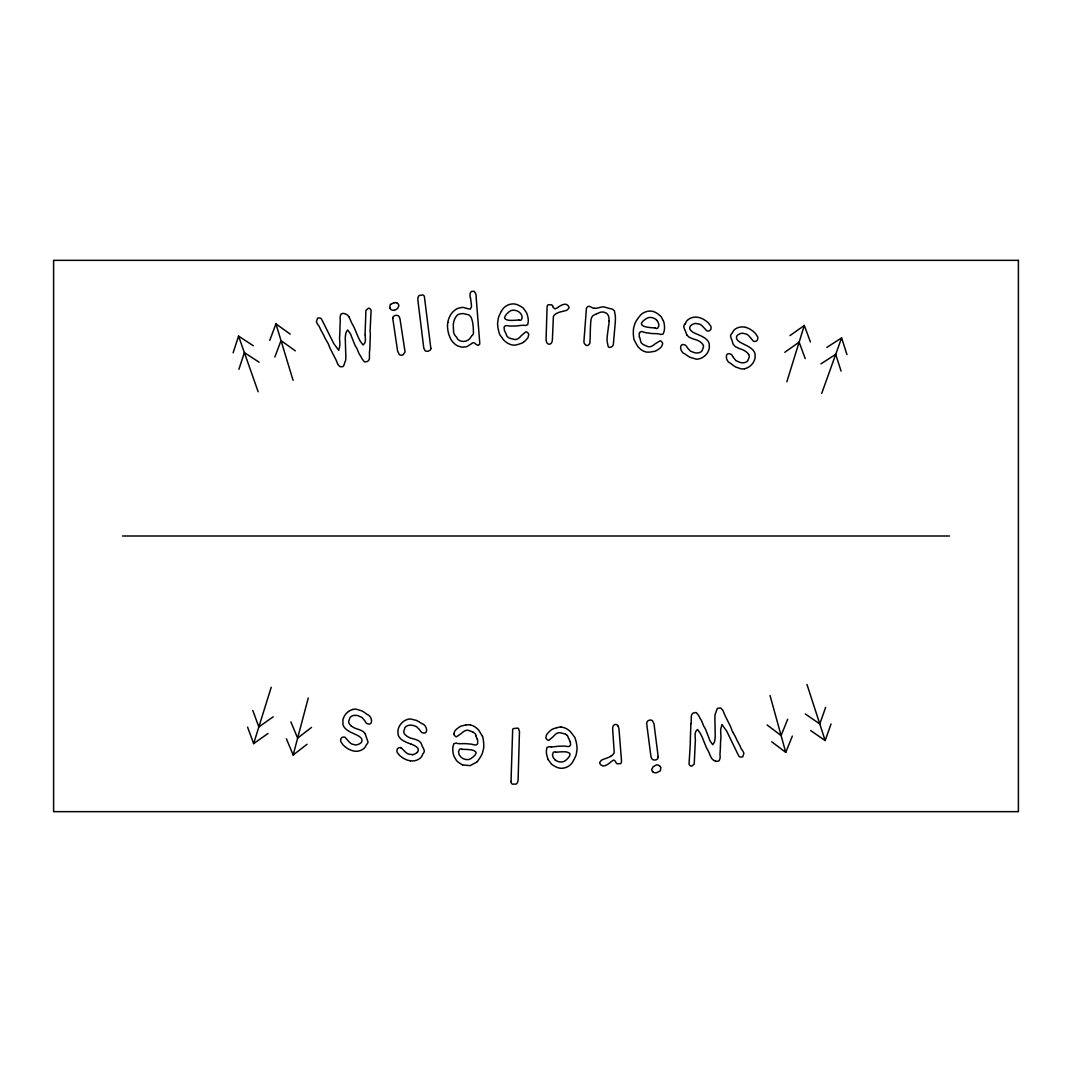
<?xml version="1.0" encoding="UTF-8"?>
<svg xmlns="http://www.w3.org/2000/svg" width="1072" height="1072" viewBox="0 0 1072 1072"><rect width="100%" height="100%" fill="white"/><g stroke="black" fill="none" stroke-linecap="round" stroke-linejoin="round"><path stroke-width="1.5" d="M639.394 333.178L639.461 332.695A8.04 8.04 0 0 1 640.453 331.891A1.729 1.729 0 0 1 641.391 331.583L641.739 331.61A10.358 10.358 0 0 1 644.125 332.199A10.398 10.398 0 0 0 646.496 332.802L650.315 333.325A31.785 31.785 0 0 0 654.496 333.606A31.557 31.557 0 0 1 658.677 333.901A5.976 5.976 0 0 1 659.36 334.022A6.767 6.767 0 0 1 660.111 334.276A3.98 3.98 0 0 0 660.7 334.518L663.193 333.995L664.318 330.578A21.601 21.601 0 0 0 664.479 326.29A25.098 25.098 0 0 0 663.809 321.989A2.801 2.801 0 0 0 663.568 321.332L663.434 321.024M608.454 326.893L607.275 335.831A33.621 33.621 0 0 0 607.114 341.392L608.253 346.685A2.144 2.144 0 0 0 609.151 347.341L611.027 347.194A6.472 6.472 0 0 0 612.206 346.323A4.931 4.931 0 0 0 613.037 345.305A4.382 4.382 0 0 0 613.305 344.822L615.248 322.592A46.458 46.458 0 0 0 615.328 315.865L614.377 310.733L612.259 309.084A8.522 8.522 0 0 1 610.263 308.642L609.084 308.374A9.152 9.152 0 0 1 607.824 307.999L604.461 307.034A6.164 6.164 0 0 0 603.764 306.94A8.469 8.469 0 0 0 601.593 307.034A21.453 21.453 0 0 0 599.288 307.597A28.917 28.917 0 0 1 596.702 308.173A10.023 10.023 0 0 1 594.156 308.294M286.398 738.782L293.165 755.01L308.267 697.979M786.848 381.793L804.308 325.446L810.392 341.928M268 733.489L253.635 743.62L271.216 687.286M233.12 352.822L238.574 336.112L253.287 345.72M238.909 369.304L244.376 352.594L259.089 362.202M825.654 707.359L819.772 723.935L805.3 713.952M810.687 730.581L825.159 740.551L831.041 723.989M821.701 393.437L841.614 337.894L846.974 354.631M269.769 340.333L275.946 323.878L290.231 334.129M274.834 357.056L281.025 340.601L295.309 350.839M787.692 719.245L781.099 735.539L767.083 724.94M771.733 741.77L785.749 752.37L792.342 736.075M390.53 304.408L394.081 302.693M471.774 335.925L472.752 334.879A3.859 3.859 0 0 0 473.462 333.191L473.261 327.282A37.332 37.332 0 0 0 473.167 326.357L472.94 324.36A32.683 32.683 0 0 0 472.216 320.635A17.085 17.085 0 0 0 470.997 317.178L469.161 315.074A4.556 4.556 0 0 0 468.263 314.712A14.325 14.325 0 0 1 467.365 314.471A6.405 6.405 0 0 0 466.615 314.391A2.291 2.291 0 0 1 465.864 314.217L465.114 314.029A14.794 14.794 0 0 1 464.551 313.868A6.258 6.258 0 0 0 463.613 313.654A3.497 3.497 0 0 0 462.501 313.56L459.298 314.042A5.909 5.909 0 0 0 457.355 315.168L456.94 315.57A11.176 11.176 0 0 0 455.211 317.955L454.448 319.63A21.896 21.896 0 0 0 453.268 324.521L453.603 332.28A9.099 9.099 0 0 0 453.992 333.459L454.287 334.142A8.053 8.053 0 0 0 455.198 335.616A5.494 5.494 0 0 0 455.868 336.394A7.37 7.37 0 0 1 456.538 337.157L457.235 338.296A9.635 9.635 0 0 1 457.597 339.114C461.228 342.973 468.451 341.874 470.809 337.157A9.085 9.085 0 0 1 471.385 336.367M477.107 761.763L477.388 761.442A12.382 12.382 0 0 0 477.938 760.731A14.244 14.244 0 0 0 478.594 759.753A5.172 5.172 0 0 1 479.264 758.896L481.462 755.291A31.289 31.289 0 0 0 482.44 753.067L483.646 748.377A35.269 35.269 0 0 0 482.882 737.616A4.194 4.194 0 0 0 482.494 736.33M417.115 752.504L417.691 751.861A2.921 2.921 0 0 0 418.187 750.614L418.187 749.341A3.122 3.122 0 0 0 417.758 748.229L417.249 747.599A11.377 11.377 0 0 0 414.569 745.616A31.155 31.155 0 0 0 411.018 744.129M476.893 762.004L470.085 765.636L462.541 764.926M311.55 727.379L297.641 738.126L290.874 721.898M293.165 755.01L307.074 744.263M557.829 307.423L557.963 307.329A13.494 13.494 0 0 1 559.356 306.391A15.959 15.959 0 0 1 562.251 304.877A8.134 8.134 0 0 1 565.574 304.274A2.693 2.693 0 0 1 566.512 304.475L567.664 305.252A5.28 5.28 0 0 1 568.401 306.15L568.83 307.101A3.028 3.028 0 0 1 568.964 308.053L567.155 310.022A13.869 13.869 0 0 1 564.743 310.867L561.179 311.738A19.778 19.778 0 0 0 557.373 312.997L555.698 313.935A8.871 8.871 0 0 0 554.318 315.114A4.502 4.502 0 0 0 553.38 316.602L552.428 339.1A10.854 10.854 0 0 1 552.201 341.017A7.29 7.29 0 0 1 551.732 342.437A3.149 3.149 0 0 1 550.74 343.697A2.198 2.198 0 0 1 550.191 343.991L549.547 344.139A3.564 3.564 0 0 1 548.784 344.125L548.02 343.911A1.997 1.997 0 0 1 547.417 343.469L547.256 343.268A5.172 5.172 0 0 1 546.613 342.075L546.425 341.512A9.099 9.099 0 0 1 546.104 338.819L547.042 307.691A8.335 8.335 0 0 1 547.417 305.681A2.412 2.412 0 0 1 548.234 304.676L551.772 304.89A4.06 4.06 0 0 1 552.656 306.016M557.587 307.624L555.055 308.937L553.259 307.597A6.754 6.754 0 0 1 552.951 306.847L552.696 306.123M789.97 335.603L804.308 325.446M784.798 352.286L799.136 342.129L805.219 358.624M273.199 716.806L258.834 726.937L252.791 710.441M826.834 347.422L841.614 337.894M820.938 363.864L835.718 354.336L841.078 371.086M610.638 756.35L611.831 755.532A9.058 9.058 0 0 0 613.439 753.911A4.516 4.516 0 0 0 614.216 752.343L612.702 729.858A10.68 10.68 0 0 1 612.715 727.942A7.343 7.343 0 0 1 613.023 726.468A3.136 3.136 0 0 1 613.881 725.114A2.184 2.184 0 0 1 614.39 724.766L615.006 724.538A3.497 3.497 0 0 1 615.784 724.458L616.561 724.592A2.01 2.01 0 0 1 617.204 724.967L617.392 725.154A5.172 5.172 0 0 1 618.155 726.267M596.876 313.721L597.345 313.52A30.686 30.686 0 0 1 600.052 312.408A7.062 7.062 0 0 1 602.598 312.019A8.898 8.898 0 0 1 603.911 312.153L606.136 313.024A6.03 6.03 0 0 1 608.052 315.101A7.973 7.973 0 0 1 608.923 317.902A20.69 20.69 0 0 1 609.11 320.903M556.797 727.647L552.308 729.201A22.257 22.257 0 0 0 548.382 732.524A14.512 14.512 0 0 0 546.546 734.843L545.889 737.737A3.256 3.256 0 0 0 546.412 738.916L547.631 740.028A2.881 2.881 0 0 0 548.797 740.377L553.34 736.558A19.403 19.403 0 0 1 555.041 734.722A9.032 9.032 0 0 1 557.025 733.302A5.306 5.306 0 0 1 559.41 732.699L559.986 732.739A10.278 10.278 0 0 1 560.79 732.886L564.488 733.851A15.49 15.49 0 0 1 565.346 734.132L565.601 734.24M394.523 310.438L397.618 308.441L398.918 305.761A3.698 3.698 0 0 0 397.377 303.296M412.747 754.688L408.285 754.058A7.678 7.678 0 0 1 406.971 753.268A20.998 20.998 0 0 1 404.131 750.762L401.183 747.8M465.771 724.994L461.121 726.052A21.963 21.963 0 0 0 456.873 728.92A14.338 14.338 0 0 0 454.796 731.037L453.845 733.838M518.821 319.965L516.021 320.193A34.987 34.987 0 0 1 511.572 320.367C509.053 320.662 502.433 319.751 505.18 315.972A15.611 15.611 0 0 1 506.761 313.962A20.904 20.904 0 0 1 509.173 311.697L510.902 310.652A9.313 9.313 0 0 1 513.381 310.223A9.139 9.139 0 0 1 519.357 312.247A8 8 0 0 1 521.381 314.739A7.048 7.048 0 0 1 522.158 317.513L521.367 319.791A1.675 1.675 0 0 1 520.804 320.153L520.362 320.273A2.506 2.506 0 0 1 519.813 320.273L518.982 320.032M122.516 536L949.484 536M555.912 752.249L558.646 752.008A35.202 35.202 0 0 1 563.095 751.82C565.614 751.512 572.234 752.397 569.5 756.202A16.254 16.254 0 0 1 567.664 758.494A20.944 20.944 0 0 1 565.52 760.49L563.792 761.535A9.233 9.233 0 0 1 555.149 759.954M561.018 727.057L563.778 727.566A17.085 17.085 0 0 1 570.264 731.493L572.019 733.663A18.318 18.318 0 0 0 572.917 734.936L573.828 736.102A10.063 10.063 0 0 1 574.632 737.134A4.181 4.181 0 0 1 575.155 738.367A35.322 35.322 0 0 1 577.098 748.98L576.401 753.777A31.477 31.477 0 0 1 575.664 756.095L573.868 759.901A5.253 5.253 0 0 0 573.292 760.839A12.784 12.784 0 0 1 572.314 762.567C569.339 767.056 563.041 769.508 557.882 767.699A25.487 25.487 0 0 1 551.531 764.189L548.542 760.142A2.774 2.774 0 0 1 548.194 759.539M555.738 752.196L554.988 751.954A2.586 2.586 0 0 0 554.304 751.941L554.077 751.995A1.688 1.688 0 0 0 553.299 752.423L552.522 754.701A7.035 7.035 0 0 0 553.299 757.475A8.04 8.04 0 0 0 555.336 759.954M400.7 747.64L400.07 747.586A3.94 3.94 0 0 0 398.328 747.975L397.122 749.234A15.584 15.584 0 0 0 396.962 750.896A3.752 3.752 0 0 0 397.283 752.517L399.588 755.412A23.664 23.664 0 0 0 402.925 757.958A21.681 21.681 0 0 0 407.695 760.222L410.429 760.892M655.113 327.965L652.325 327.751A35.738 35.738 0 0 1 647.89 327.241C645.357 327.134 638.966 325.205 642.262 321.895A16.348 16.348 0 0 1 644.433 319.925A20.904 20.904 0 0 1 646.872 318.29L648.748 317.54A9.099 9.099 0 0 1 656.922 320.421M470.394 724.9L472.712 725.664A17.527 17.527 0 0 1 476.156 727.767A16.643 16.643 0 0 1 478.742 730.246L480.256 732.605A19.524 19.524 0 0 0 481.1 734.106L481.784 735.218A10.425 10.425 0 0 1 482.48 736.33M462.072 749.274L461.362 748.953A2.546 2.546 0 0 0 460.679 748.872L460.223 748.939A1.675 1.675 0 0 0 459.633 749.234L458.602 751.432A7.022 7.022 0 0 0 459.084 754.259A8 8 0 0 0 460.853 756.939A9.112 9.112 0 0 0 466.575 759.579A9.273 9.273 0 0 0 469.08 759.418L470.621 758.735A20.341 20.341 0 0 0 473.543 756.564A15.678 15.678 0 0 0 475.325 754.742C478.447 751.244 471.975 749.676 469.429 749.676A35.215 35.215 0 0 0 464.98 749.395L462.206 749.341M745.697 327.322L747.921 328.126A21.815 21.815 0 0 1 752.892 331.141A23.812 23.812 0 0 1 755.572 333.647L757.609 336.742A3.752 3.752 0 0 1 757.77 338.39A14.861 14.861 0 0 1 757.462 340.025L756.417 341.057A3.966 3.966 0 0 1 754.366 341.405L753.75 341.285A2.117 2.117 0 0 1 753.294 341.07L750.614 337.881A21.105 21.105 0 0 0 748.015 335.121A7.705 7.705 0 0 0 746.782 334.209L742.4 333.178A9.782 9.782 0 0 0 737.858 334.96L737.214 335.536A2.921 2.921 0 0 0 736.611 336.729L736.504 338.002A3.122 3.122 0 0 0 736.826 339.141L737.281 339.824A11.336 11.336 0 0 0 739.76 342.048A31.423 31.423 0 0 0 743.151 343.857L747.077 345.814A33.111 33.111 0 0 1 750.681 348.065A13.253 13.253 0 0 1 753.536 350.772A8.924 8.924 0 0 1 755.09 354.202L755.077 357.914A13.829 13.829 0 0 1 744.571 368.768M655.233 328.045L656.051 328.421A2.586 2.586 0 0 0 656.6 328.501L657.056 328.461A1.675 1.675 0 0 0 657.659 328.193L658.798 326.062A7.062 7.062 0 0 0 658.463 323.208A8.027 8.027 0 0 0 656.841 320.434M411.032 744.115L406.945 742.534A32.709 32.709 0 0 1 403.139 740.618A13.293 13.293 0 0 1 400.057 738.166A8.924 8.924 0 0 1 398.194 734.91L397.873 731.198A13.842 13.842 0 0 1 399.333 726.267A13.789 13.789 0 0 1 407.306 719.473A10.76 10.76 0 0 1 410.482 718.977L416.231 720.344A33.741 33.741 0 0 1 421.752 723.6C427.272 724.752 429.055 735.58 421.899 732.551A7.048 7.048 0 0 1 420.626 731.184L420.211 730.648A6.512 6.512 0 0 1 419.701 729.844L416.673 726.776L413.792 725.597A16.361 16.361 0 0 0 411.943 725.262A10.988 10.988 0 0 0 409.424 725.248A7.182 7.182 0 0 0 406.851 726.012A5.829 5.829 0 0 0 404.881 727.781L403.729 731.613A4.127 4.127 0 0 0 404.131 733.248L404.586 733.998A9.259 9.259 0 0 0 406.194 735.66L407.373 736.504A18.237 18.237 0 0 0 410.978 738.206L414.609 739.157A11.229 11.229 0 0 1 415.172 739.345L417.812 740.39A8.295 8.295 0 0 1 418.897 740.913L420.881 742.802A32.16 32.16 0 0 1 421.872 745.134L422.288 746.166A6.7 6.7 0 0 0 422.783 747.211L423.212 748.015A18.331 18.331 0 0 0 423.507 748.551L424.351 750.99A4.516 4.516 0 0 1 424.231 751.686L423.788 752.665A8.388 8.388 0 0 0 423.011 753.844A2.399 2.399 0 0 0 422.609 754.42A6.794 6.794 0 0 0 422.355 755.05A6.392 6.392 0 0 1 421.149 757.221L420.546 757.837A12.207 12.207 0 0 1 410.442 760.825M472.538 731.895L469.174 730.622A10.439 10.439 0 0 0 468.384 730.38L467.821 730.273A5.32 5.32 0 0 0 465.382 730.622A9.179 9.179 0 0 0 463.265 731.828A19.604 19.604 0 0 0 461.375 733.476L456.444 736.786A2.868 2.868 0 0 1 455.319 736.303L454.22 735.07A3.256 3.256 0 0 1 453.845 733.838M565.694 734.28L567.235 735.432M360.768 730.313L359.75 729.844A12.891 12.891 0 0 0 359.026 729.55L355.462 728.384A18.505 18.505 0 0 1 351.978 726.468L351.201 725.865M361.13 730.488L362.309 731.064A6.164 6.164 0 0 1 363.274 731.64L365.07 733.583M523.525 342.142A23.999 23.999 0 0 0 526.245 339.73A14.459 14.459 0 0 0 528.081 337.399L528.724 334.504A3.27 3.27 0 0 0 528.215 333.325A3.792 3.792 0 0 0 527.531 332.575L527.009 332.199A2.881 2.881 0 0 0 525.829 331.851L521.273 335.657A19.403 19.403 0 0 1 519.572 337.479A9.125 9.125 0 0 1 517.575 338.899A5.32 5.32 0 0 1 515.203 339.502L514.627 339.462A10.412 10.412 0 0 1 513.823 339.301L510.326 338.39A18.304 18.304 0 0 1 509.254 338.042L507.378 336.742A6.78 6.78 0 0 1 506.56 335.281A2.291 2.291 0 0 1 506.319 334.598A3.296 3.296 0 0 0 506.064 333.915A2.332 2.332 0 0 1 505.823 333.271L505.595 332.816A21.346 21.346 0 0 1 504.818 331.422A7.464 7.464 0 0 1 504.202 328.809A24.214 24.214 0 0 1 504.108 327.55L504.095 327.067A8.08 8.08 0 0 1 504.939 326.129A1.742 1.742 0 0 1 505.823 325.674L506.172 325.647A10.479 10.479 0 0 1 508.61 325.861A10.398 10.398 0 0 0 511.049 326.076L514.908 326.009A31.584 31.584 0 0 0 519.089 325.633A31.919 31.919 0 0 1 523.257 325.272A6.311 6.311 0 0 1 524.731 325.419A3.98 3.98 0 0 0 525.347 325.566L527.746 324.669L528.308 321.118A21.681 21.681 0 0 0 527.813 316.856A25.018 25.018 0 0 0 526.473 312.702A2.76 2.76 0 0 0 526.138 312.086L523.163 308.039A22.539 22.539 0 0 0 520.59 306.324A28.073 28.073 0 0 0 516.838 304.502C511.679 302.679 505.381 305.105 502.379 309.594A13.065 13.065 0 0 0 501.415 311.322M732.578 356.105L732.471 355.944A7.075 7.075 0 0 0 731.278 354.39C724.404 350.732 725.221 361.653 730.608 363.314A34.036 34.036 0 0 0 735.807 367.066L741.409 368.942A10.747 10.747 0 0 0 744.611 368.714M748.645 354.51L749.02 355.301A4.141 4.141 0 0 1 749.274 356.976L747.8 360.688A5.802 5.802 0 0 1 745.67 362.256A7.142 7.142 0 0 1 743.03 362.792A11.042 11.042 0 0 1 740.176 362.47L735.955 360.621L733.208 357.284A7.115 7.115 0 0 0 732.779 356.44M686.83 334.946L688.666 336.849A6.137 6.137 0 0 0 689.644 337.399L692.405 338.631A11.725 11.725 0 0 0 692.954 338.846L696.545 339.931A18.452 18.452 0 0 1 700.083 341.78L701.235 342.665A9.313 9.313 0 0 1 702.763 344.393L703.192 345.157A4.127 4.127 0 0 1 703.527 346.819L702.013 350.866A5.735 5.735 0 0 1 700.19 352.273A7.182 7.182 0 0 1 697.577 352.943A11.015 11.015 0 0 1 694.71 352.768L690.408 351.134L687.5 347.944A6.124 6.124 0 0 0 687.018 347.127L686.629 346.564A6.995 6.995 0 0 0 685.41 345.144C678.375 341.847 679.742 352.715 685.196 354.095A34.304 34.304 0 0 0 689.979 357.257L696.277 359.174A10.72 10.72 0 0 0 699.467 358.772A13.708 13.708 0 0 0 707.024 353.438A13.856 13.856 0 0 0 709.369 347.462L709.195 343.75A8.951 8.951 0 0 0 707.453 340.414A13.32 13.32 0 0 0 704.465 337.854A33.098 33.098 0 0 0 700.753 335.777L696.733 334.035A30.967 30.967 0 0 1 693.262 332.4A11.269 11.269 0 0 1 690.663 330.297L690.18 329.64A3.122 3.122 0 0 1 689.792 328.528L689.845 327.241A2.921 2.921 0 0 1 690.381 326.022L690.984 325.406A9.769 9.769 0 0 1 695.447 323.422L699.882 324.213A7.718 7.718 0 0 1 701.155 325.044A20.958 20.958 0 0 1 703.889 327.67L706.716 330.739A2.064 2.064 0 0 0 707.198 330.926L707.815 330.993A3.913 3.913 0 0 0 709.584 330.672L710.843 329.466A15.504 15.504 0 0 0 711.058 327.818A3.739 3.739 0 0 0 710.803 326.183L708.619 323.195A23.731 23.731 0 0 0 705.818 320.836A21.788 21.788 0 0 0 700.713 318.062L698.435 317.379A12.221 12.221 0 0 0 687.768 319.925L687.152 320.528A6.365 6.365 0 0 0 685.852 322.645A6.486 6.486 0 0 1 685.544 323.342A2.251 2.251 0 0 1 685.155 323.824M663.394 320.957L661.263 316.856A25.46 25.46 0 0 0 655.541 312.421C650.825 309.741 644.205 311.215 640.56 315.088A11.886 11.886 0 0 0 639.971 315.771A14.11 14.11 0 0 0 639.26 316.709A5.186 5.186 0 0 1 638.537 317.54L636.165 321.024A31.061 31.061 0 0 0 635.066 323.195L633.632 327.818A35.336 35.336 0 0 0 633.833 338.605A4.261 4.261 0 0 0 634.155 339.904A10.331 10.331 0 0 0 634.812 341.057L635.508 342.357A19.537 19.537 0 0 1 636.205 343.75L637.599 346.176A17.072 17.072 0 0 0 643.374 351.053L646.027 352.018A21.601 21.601 0 0 0 650.275 352.045L654.965 351.268A18.814 18.814 0 0 0 656.319 350.611A24.12 24.12 0 0 0 659.374 348.641A14.472 14.472 0 0 0 661.545 346.618L662.643 343.871A3.243 3.243 0 0 0 662.322 342.625L661.303 341.325A2.881 2.881 0 0 0 660.191 340.789L655.099 343.844A19.363 19.363 0 0 1 653.129 345.385A9.099 9.099 0 0 1 650.945 346.484A5.306 5.306 0 0 1 648.506 346.712L647.944 346.578A10.532 10.532 0 0 1 647.166 346.296L643.87 344.849A21.159 21.159 0 0 1 642.999 344.407L641.203 342.759A6.807 6.807 0 0 1 640.627 341.191A2.224 2.224 0 0 1 640.493 340.481A3.417 3.417 0 0 0 640.359 339.77A2.399 2.399 0 0 1 640.212 339.1L640.091 338.658A21.802 21.802 0 0 1 639.515 337.104M618.155 726.267L618.41 726.803A9.085 9.085 0 0 1 619.026 729.442L621.479 760.49A8.281 8.281 0 0 1 621.331 762.54A2.385 2.385 0 0 1 620.634 763.612L617.097 763.8A4.047 4.047 0 0 1 616.092 762.768L615.703 761.978A7.651 7.651 0 0 0 615.328 761.267L614.176 760.249A1.702 1.702 0 0 0 613.385 760.142L610.665 762.045A12.583 12.583 0 0 1 609.392 763.13A15.866 15.866 0 0 1 606.672 764.952A8.147 8.147 0 0 1 603.442 765.917A2.693 2.693 0 0 1 602.491 765.823L601.258 765.167A5.253 5.253 0 0 1 600.427 764.349L599.891 763.465A3.028 3.028 0 0 1 599.663 762.527L601.245 760.383A12.931 12.931 0 0 1 602.343 759.78A14.995 14.995 0 0 1 603.549 759.271L606.993 758.025A19.698 19.698 0 0 0 610.638 756.35M247.578 727.111L253.635 743.62M238.574 336.112L258.151 391.776M806.975 684.418L825.159 740.551M275.946 323.878L293.071 380.346M770.044 695.5L785.749 752.37M476.142 736.089L475.968 735.379A6.834 6.834 0 0 0 475.298 733.851L473.435 732.283A19.899 19.899 0 0 0 472.538 731.895M365.137 335.134L365.297 337.399A39.088 39.088 0 0 1 365.378 340.012A7.062 7.062 0 0 1 364.962 342.45A2.76 2.76 0 0 1 364.333 343.563L363.046 345.01L360.138 341.03A72.775 72.775 0 0 1 357.807 336.166L354.189 327.536A39.222 39.222 0 0 0 352.795 324.923A37.6 37.6 0 0 1 351.402 322.31L350.799 320.957A37.708 37.708 0 0 1 350.49 320.193A22.552 22.552 0 0 0 349.606 318.277A10.144 10.144 0 0 0 348.802 316.709M348.427 711.553A13.748 13.748 0 0 0 344.594 715.748A13.829 13.829 0 0 0 342.933 719.969L342.906 724.283A8.911 8.911 0 0 0 344.568 727.66A13.36 13.36 0 0 0 347.489 730.287A33.111 33.111 0 0 0 351.174 732.444L355.14 734.28A31.544 31.544 0 0 1 358.584 735.995A11.363 11.363 0 0 1 361.13 738.139L361.599 738.809A3.122 3.122 0 0 1 361.961 739.935L361.88 741.221A2.921 2.921 0 0 1 361.318 742.427L360.701 743.03A9.755 9.755 0 0 1 355.649 744.986L351.79 744.022A7.732 7.732 0 0 1 350.517 743.164A21.078 21.078 0 0 1 347.851 740.484L345.171 737.389A1.997 1.997 0 0 0 344.621 737.147L343.991 737.067A3.926 3.926 0 0 0 342.223 737.348L340.936 738.528A15.544 15.544 0 0 0 340.682 740.162A3.685 3.685 0 0 0 340.896 741.811L343.027 744.839A23.865 23.865 0 0 0 345.76 747.264A21.815 21.815 0 0 0 350.825 750.145L353.077 750.882A12.355 12.355 0 0 0 356.708 751.231A12.167 12.167 0 0 0 363.81 748.604L364.426 747.988A6.392 6.392 0 0 0 365.766 745.898A6.486 6.486 0 0 1 366.061 745.281A2.332 2.332 0 0 1 366.49 744.732A8.522 8.522 0 0 1 367.334 743.593L367.857 742.655A4.556 4.556 0 0 0 368.004 741.971L366.678 738.099A6.727 6.727 0 0 1 366.249 737.027L365.914 735.968A31.369 31.369 0 0 0 365.07 733.57M348.534 711.486A13.829 13.829 0 0 1 353.063 709.409M352.969 709.476A10.72 10.72 0 0 1 356.159 709.155L361.813 710.87A33.929 33.929 0 0 1 367.12 714.475C372.56 715.962 373.659 726.883 366.718 723.412A7.048 7.048 0 0 1 365.525 721.965L365.204 721.483A5.923 5.923 0 0 1 364.694 720.572L361.854 717.329L357.579 715.587A11.109 11.109 0 0 0 354.725 715.346A7.249 7.249 0 0 0 352.098 715.962A5.829 5.829 0 0 0 350.021 717.583L348.641 721.349A4.127 4.127 0 0 0 348.936 723.01L349.351 723.788A9.46 9.46 0 0 0 351.201 725.865M400.7 747.626A2.05 2.05 0 0 1 401.183 747.814M417.102 752.49A9.769 9.769 0 0 1 412.747 754.661M465.771 725.047A20.422 20.422 0 0 1 470.394 724.806M462.555 764.885A25.554 25.554 0 0 1 456.605 760.745L454.113 756.47A2.693 2.693 0 0 1 453.791 755.76A25.045 25.045 0 0 1 452.907 751.485A21.762 21.762 0 0 1 452.853 747.197L453.791 743.727L456.27 743.084A3.886 3.886 0 0 1 456.873 743.285A6.338 6.338 0 0 0 458.32 743.606A31.731 31.731 0 0 0 462.501 743.66A31.356 31.356 0 0 1 466.695 743.74L470.541 744.062A10.439 10.439 0 0 1 472.953 744.531A10.439 10.439 0 0 0 475.352 745L475.7 745.013A1.742 1.742 0 0 0 476.625 744.651A8.12 8.12 0 0 0 477.576 743.807L477.603 743.325A11.899 11.899 0 0 0 477.429 739.211M477.228 739.251A22.86 22.86 0 0 0 476.678 737.925L476.504 737.59A2.385 2.385 0 0 0 476.303 736.799A3.591 3.591 0 0 1 476.102 736.089M556.81 727.7A21.507 21.507 0 0 1 561.018 726.99M548.221 759.525A25.098 25.098 0 0 1 546.854 755.385A21.668 21.668 0 0 1 546.358 751.124L546.908 747.573L549.293 746.661A3.926 3.926 0 0 1 549.923 746.809A6.499 6.499 0 0 0 551.397 746.97M551.397 746.943A31.557 31.557 0 0 0 555.564 746.568A31.597 31.597 0 0 1 559.731 746.192L563.591 746.099A10.385 10.385 0 0 1 566.043 746.313A10.385 10.385 0 0 0 568.482 746.527L568.83 746.487A1.742 1.742 0 0 0 569.714 746.045A8.08 8.08 0 0 0 570.559 745.094L570.545 744.611A15.423 15.423 0 0 0 570.264 741.811M570.21 741.824A5.735 5.735 0 0 0 569.808 740.752A21.762 21.762 0 0 0 569.031 739.345L568.79 738.889A2.372 2.372 0 0 0 568.549 738.26M568.549 738.246A2.318 2.318 0 0 1 568.294 737.576L568.053 736.893A6.821 6.821 0 0 0 567.235 735.446M659.146 765.542A4.355 4.355 0 0 0 656.278 764.939L653.143 766.788L651.682 769.522A3.698 3.698 0 0 0 653.156 772.028M659.106 765.609A3.069 3.069 0 0 1 660.714 767.405M660.58 767.445A8.522 8.522 0 0 1 660.66 769.066L660.566 769.763A3.618 3.618 0 0 1 660.044 771.09L656.453 772.711A4.623 4.623 0 0 1 653.116 772.108M691.025 723.546A8.388 8.388 0 0 0 690.824 725.369L690.247 742.347A5.976 5.976 0 0 1 690.341 743.03L689.041 764.014A3.926 3.926 0 0 0 690.006 765.529L690.904 766.118A1.782 1.782 0 0 0 691.628 766.225L694.227 764.081L695.286 741.811A8.067 8.067 0 0 0 695.326 739.653L695.192 737.054A38.083 38.083 0 0 1 695.138 734.441A6.955 6.955 0 0 1 695.594 732.015A2.76 2.76 0 0 1 696.224 730.903L697.537 729.469L700.391 733.503A72.601 72.601 0 0 1 702.669 738.394L706.167 747.063A39.999 39.999 0 0 0 707.52 749.69A37.078 37.078 0 0 1 708.887 752.33L709.369 753.415A36.1 36.1 0 0 1 709.785 754.447A22.941 22.941 0 0 0 710.629 756.39A10.063 10.063 0 0 0 711.419 757.971A8.978 8.978 0 0 0 713.014 759.847L713.738 760.303A22.231 22.231 0 0 0 715.131 760.865M691.025 723.546A8.134 8.134 0 0 0 691.226 721.724A59.657 59.657 0 0 0 691.226 719.486L691.319 716.123A7.759 7.759 0 0 1 691.829 714.394L693.195 713.001L695.875 712.532A2.037 2.037 0 0 1 696.478 712.773L698.542 715.413A19.926 19.926 0 0 1 699.199 716.592A11.47 11.47 0 0 0 700.525 719.057A11.698 11.698 0 0 1 701.436 720.558A19.658 19.658 0 0 1 702.187 722.273L703.835 726.374A5.373 5.373 0 0 0 704.264 727.017A6.646 6.646 0 0 1 704.8 727.848A24.334 24.334 0 0 1 706.636 732.069L709.168 738.581A6.164 6.164 0 0 0 709.463 739.667L710.656 741.864A9.286 9.286 0 0 1 711.419 742.842L712.733 744.732L714.086 742.708A8.094 8.094 0 0 0 714.796 740.484A35.121 35.121 0 0 0 715.225 735.62L714.89 718.267A34.036 34.036 0 0 1 715.118 714.488L717.195 708.766A3.203 3.203 0 0 1 718.119 708.15L720.679 708.016L722.742 710.16A21.628 21.628 0 0 1 724.069 713.309L725.342 716.19A89.807 89.807 0 0 1 726.226 717.878L729.992 725.489A10.573 10.573 0 0 1 730.729 727.071L732.082 730.595A10.264 10.264 0 0 0 732.967 732.39M732.953 732.39A60.568 60.568 0 0 1 736.008 738.112A105.981 105.981 0 0 0 738.997 744.035A21.949 21.949 0 0 1 740.27 746.635A22.19 22.19 0 0 0 741.529 749.248L741.824 749.663A19.912 19.912 0 0 0 742.306 750.306A8.455 8.455 0 0 1 743.003 751.378L743.526 752.45A4.02 4.02 0 0 1 743.861 753.469L742.708 756.859L740.618 757.113A9.568 9.568 0 0 1 739.854 756.832L738.997 756.309A47.717 47.717 0 0 1 737.831 754.112L726.789 731.278L721.925 724.458L720.759 729.228A22.338 22.338 0 0 0 720.732 732.658L720.92 735.714A20.02 20.02 0 0 1 720.813 738.729A90.195 90.195 0 0 0 720.424 745.79A89.298 89.298 0 0 1 720.049 752.839A13.427 13.427 0 0 0 720.076 755.546A12.743 12.743 0 0 1 720.036 758.467L719.084 760.812L716.927 761.388A11.457 11.457 0 0 1 715.145 760.865M748.645 354.51A9.501 9.501 0 0 0 746.849 352.393L746.099 351.763A18.492 18.492 0 0 0 742.655 349.74L739.131 348.467A12.904 12.904 0 0 1 738.42 348.159L736.049 346.953A8.174 8.174 0 0 1 735.03 346.336L733.208 344.273A31.182 31.182 0 0 1 732.431 341.861L732.163 340.936A7.665 7.665 0 0 0 731.734 339.703L731.372 338.859A19.966 19.966 0 0 0 731.117 338.31L730.514 335.804A4.502 4.502 0 0 1 730.689 335.121L731.225 334.196A8.67 8.67 0 0 0 732.109 333.084A2.332 2.332 0 0 0 732.551 332.548A6.754 6.754 0 0 0 732.859 331.945A6.405 6.405 0 0 1 734.266 329.895L734.923 329.318A12.234 12.234 0 0 1 745.67 327.389M686.83 334.96A31.262 31.262 0 0 1 685.933 332.575L685.611 331.663A7.839 7.839 0 0 0 685.129 330.457L684.727 329.64A20.73 20.73 0 0 0 684.512 329.225L683.708 326.638A4.583 4.583 0 0 1 683.842 325.942L684.338 324.977A8.415 8.415 0 0 0 685.155 323.824M639.341 337.131A11.886 11.886 0 0 1 639.461 333.191M609.11 320.903A33.433 33.433 0 0 1 608.44 326.893M596.622 313.841A6.285 6.285 0 0 1 595.818 314.136L593.231 315.463A6.043 6.043 0 0 0 591.717 317.446A8.978 8.978 0 0 0 591.034 319.804A31.959 31.959 0 0 0 590.752 322.216A161.041 161.041 0 0 0 590.283 332.869A161.055 161.055 0 0 1 589.814 343.522L588.113 345.318A2.707 2.707 0 0 1 586.88 345.506A2.868 2.868 0 0 1 586.143 345.358L584.521 343.804A6.244 6.244 0 0 1 583.905 341.687L586.384 308.79A2.6 2.6 0 0 1 586.759 307.624L588.086 306.458A1.943 1.943 0 0 1 588.97 306.311A3.404 3.404 0 0 1 590.109 306.579A18.974 18.974 0 0 1 590.484 306.766L591.208 307.141A19.283 19.283 0 0 0 592.575 307.892A4.395 4.395 0 0 0 594.156 308.28M523.525 342.142A18.867 18.867 0 0 1 522.292 343.013L517.789 344.554A21.494 21.494 0 0 1 513.582 345.197L510.808 344.608A17.098 17.098 0 0 1 504.349 340.668L503.237 339.435A9.594 9.594 0 0 1 502.594 338.497A19.631 19.631 0 0 0 501.696 337.224L500.785 336.059A10.452 10.452 0 0 1 499.981 335.013A4.208 4.208 0 0 1 499.472 333.781A35.336 35.336 0 0 1 497.569 323.168L498.279 318.371A31.356 31.356 0 0 1 499.016 316.052L500.825 312.247A5.333 5.333 0 0 0 501.415 311.322M447.815 322.484A21.065 21.065 0 0 0 447.56 327.643A32.763 32.763 0 0 0 449.034 335.04L450.441 338.471A19.457 19.457 0 0 0 452.344 341.459A16.16 16.16 0 0 0 457.623 345.894L461.952 347.167L466.494 346.752A12.167 12.167 0 0 0 468.263 345.787L472.886 342.759A1.715 1.715 0 0 1 474.306 342.919A7.718 7.718 0 0 1 474.869 343.268L474.99 343.362A2.827 2.827 0 0 1 475.526 343.831A4.73 4.73 0 0 0 476.075 344.38L478.099 345.425L479.707 344.192A18.385 18.385 0 0 0 479.666 341.888L476.343 299.758A21.708 21.708 0 0 1 476.276 298.378A24.428 24.428 0 0 0 476.209 297.024L476.089 295.349A6.526 6.526 0 0 0 475.78 293.808L474.28 291.396L471.894 291.316A2.68 2.68 0 0 0 471.077 291.852L470.648 292.375A3.792 3.792 0 0 0 470.179 293.313L469.992 295.189A15.397 15.397 0 0 0 470.42 297.775M447.815 322.484A23.597 23.597 0 0 1 448.404 319.858L448.967 318.183A19.618 19.618 0 0 1 450.897 314.391A16.938 16.938 0 0 1 454.903 310.13L455.6 309.634A12.636 12.636 0 0 1 458.669 308.12L462.193 307.409A4.837 4.837 0 0 1 463.828 307.557A15.316 15.316 0 0 1 465.57 308.16L470.26 309.178L471.305 307.195A5.44 5.44 0 0 0 471.466 305.574A38.123 38.123 0 0 0 471.157 302.974A37.949 37.949 0 0 1 470.863 300.374A15.651 15.651 0 0 0 470.42 297.775M394.335 310.143A3.685 3.685 0 0 1 389.9 308.133M390.074 308.053A8.482 8.482 0 0 1 389.953 306.431L390.034 305.734A3.618 3.618 0 0 1 390.516 304.394M394.094 302.76A4.61 4.61 0 0 1 397.417 303.229M348.829 316.696A9.072 9.072 0 0 0 347.181 314.846L346.444 314.391A22.914 22.914 0 0 0 345.05 313.841A11.363 11.363 0 0 0 343.254 313.346L341.11 313.949L340.186 316.32A12.757 12.757 0 0 0 340.186 319.228A13.467 13.467 0 0 1 340.253 321.935A88.4 88.4 0 0 0 339.945 328.997A91.066 91.066 0 0 1 339.65 336.059A20.475 20.475 0 0 0 339.583 339.074L339.811 342.129A22.231 22.231 0 0 1 339.824 345.546L338.725 350.343L333.781 343.589L322.444 320.89A48.32 48.32 0 0 0 321.252 318.719L320.381 318.196A9.541 9.541 0 0 0 319.617 317.928L317.526 318.21L316.414 321.613A4.033 4.033 0 0 0 316.763 322.618L317.325 323.677A8.643 8.643 0 0 0 318.116 324.87A22.847 22.847 0 0 1 318.799 325.808A22.499 22.499 0 0 1 320.099 328.394A21.936 21.936 0 0 0 321.399 330.98A106.677 106.677 0 0 1 324.468 336.863A60.474 60.474 0 0 0 327.59 342.544A10.117 10.117 0 0 1 328.488 344.326L329.881 347.837A10.479 10.479 0 0 0 330.645 349.418L334.209 356.413A88.815 88.815 0 0 0 335.402 358.638L336.715 361.519A21.574 21.574 0 0 0 338.082 364.654L339.931 366.651L342.383 366.731A3.229 3.229 0 0 0 343.643 365.967L345.653 360.219A34.143 34.143 0 0 0 345.827 356.44L345.278 339.1A34.827 34.827 0 0 1 345.653 334.223A8.107 8.107 0 0 1 346.336 331.998L347.663 329.948L349.003 331.824A9.072 9.072 0 0 0 349.767 332.802L350.973 334.973A5.213 5.213 0 0 1 351.268 335.951L354.296 343.549A26.09 26.09 0 0 0 355.81 346.725L355.837 346.792A8.455 8.455 0 0 0 356.092 347.194A5.427 5.427 0 0 0 356.36 347.556A5.266 5.266 0 0 1 356.802 348.186L358.477 352.273A19.484 19.484 0 0 0 359.254 353.988A11.658 11.658 0 0 0 360.192 355.475A11.484 11.484 0 0 1 361.532 357.914A20.006 20.006 0 0 0 362.215 359.093L364.319 361.693A2.05 2.05 0 0 0 364.922 361.934L367.589 361.425L368.942 360.018A7.692 7.692 0 0 0 369.425 358.289L369.478 354.912A57.674 57.674 0 0 1 369.451 352.675A8.161 8.161 0 0 1 369.639 350.852A8.536 8.536 0 0 0 369.813 349.03L370.349 334.531A49.727 49.727 0 0 0 370.349 333.392L370.175 332.052A6.137 6.137 0 0 1 370.068 331.369L371.1 310.371A3.94 3.94 0 0 0 370.121 308.87L369.21 308.294A1.769 1.769 0 0 0 368.487 308.2L365.914 310.371L365.137 332.642A8.08 8.08 0 0 0 365.123 334.812M511.022 781.448L511.103 782.399A2.908 2.908 0 0 0 511.424 783.217L512.081 783.927A2.077 2.077 0 0 0 512.604 784.168L516.074 784.088A2.211 2.211 0 0 0 516.758 783.552A5.012 5.012 0 0 0 517.642 781.984L517.83 781.381A10.626 10.626 0 0 0 518.138 778.808L519.478 731.412L518.54 728.638A3.444 3.444 0 0 0 517.722 728.102L513.274 728.585A2.305 2.305 0 0 0 512.671 729.496L511.022 781.448M392.754 318.344L397.591 351.053L399.24 354.51A2.72 2.72 0 0 0 400.245 355.046L401.035 355.18A4.583 4.583 0 0 0 401.933 355.127A3.685 3.685 0 0 0 403.139 354.725L405.055 351.857L400.191 320.166A19.631 19.631 0 0 0 399.829 318.411A5.762 5.762 0 0 0 399.119 316.709A3.162 3.162 0 0 0 397.819 315.557L396.117 315.315A7.544 7.544 0 0 0 394.804 315.57L393.196 316.575L392.754 318.344M430.837 348.4L430.797 348.99A2.318 2.318 0 0 1 430.341 349.995L428.505 351.107A5.816 5.816 0 0 1 427.406 351.268L426.013 351.134A3.417 3.417 0 0 1 425.128 350.732L423.788 348.119L417.973 301.058A10.465 10.465 0 0 1 417.892 298.485L417.973 297.842A4.985 4.985 0 0 1 418.616 296.167A2.211 2.211 0 0 1 419.219 295.537L422.623 294.934A2.117 2.117 0 0 1 423.172 295.095L423.936 295.698A2.908 2.908 0 0 1 424.378 296.462L430.837 348.4M658.168 756.618L657.659 758.855L656.024 759.82A7.544 7.544 0 0 1 654.711 760.048L653.022 759.767A3.189 3.189 0 0 1 651.749 758.587A5.802 5.802 0 0 1 651.066 756.872A18.988 18.988 0 0 1 650.744 755.103L646.63 723.305L647.287 721.536A4.904 4.904 0 0 1 648.051 720.826L648.614 720.478A3.698 3.698 0 0 1 649.833 720.103A4.543 4.543 0 0 1 650.731 720.076L651.521 720.223A2.72 2.72 0 0 1 652.5 720.786L654 723.788L658.168 756.618M1018.4 260.349L53.6 260.349L53.6 811.651L1018.4 811.651L1018.4 260.349"/></g></svg>
